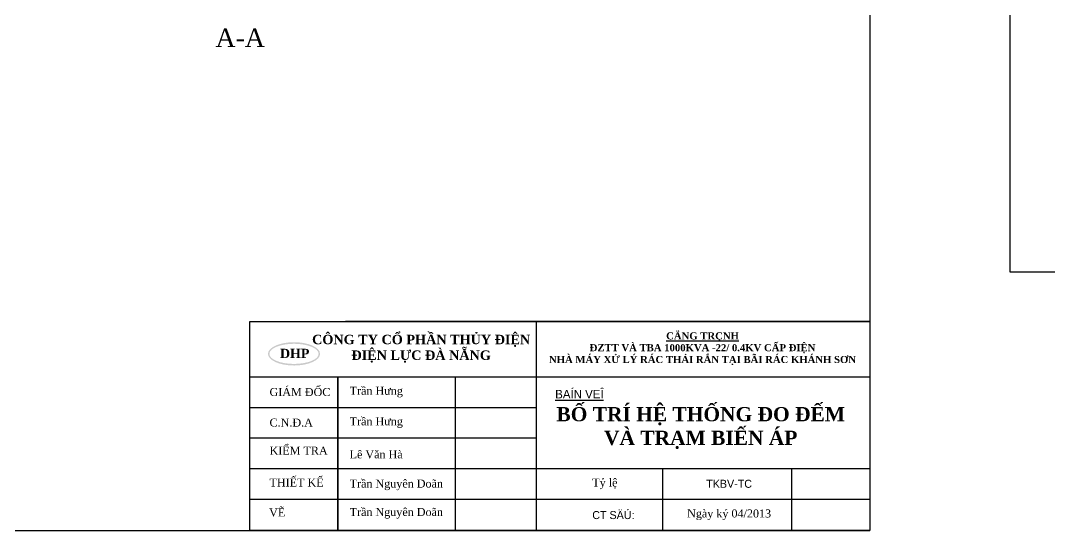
# Model space of a CAD drawing. Header units: inches. Extents: x -246336 to 136055, y -106871 to 69513.
# Drawn here: x -203582 to -188816, y -27906 to -20590 of the extents above; entities that cross this region are included whole.
import ezdxf

# ---------------------------------------------------------------- set-up
doc = ezdxf.new("R2010")
doc.units = ezdxf.units.IN
doc.header["$MEASUREMENT"] = 0
for name, color, linetype in [('KTEN', 7, 'Continuous'), ('T_VAT', 7, 'Continuous'), ('XA-TT1', 7, 'Continuous')]:
    doc.layers.add(name, color=color, linetype=linetype)
doc.styles.add('ANH', font='Vhavan.ttf', dxfattribs={"height": 2})
doc.styles.add('khung ten', font='Varr.ttf')
doc.styles.add('Kten', font='Vtimen.ttf')
doc.styles.get("Standard").update_dxf_attribs({"font": 'VNTIME_0.TTF', "height": 86})
doc.styles.add('VIET4', font='Vhtime.ttf', dxfattribs={"height": 4})

# ---------------------------------------------------------------- blocks, each defined once
blk = doc.blocks.new('TDE')
h = blk.add_hatch(color=5)
edge = h.paths.add_edge_path()
edge.add_ellipse((2364, -115), major_axis=(-277, 0), ratio=0.448156, start_angle=0, end_angle=360)
edge = h.paths.add_edge_path(flags=16)
edge.add_ellipse((2364, -115), major_axis=(262, 0), ratio=0.409156, start_angle=0, end_angle=360)
h.paths.add_polyline_path([(2191, -37), (2540, -37), (2540, -184), (2191, -184)], flags=8)
at = {"insert": (2215, -61), "char_height": 98, "width": 363.53, "attachment_point": 1, "style": 'ANH'}
blk.add_mtext('{\\fTimes New Roman|b1|i0|c0|p18;\\C1;DHP}', dxfattribs=at)

msp = doc.modelspace()

# ---------------------------------------------------------------- linework, layer by layer
at = {"color": 1}
for p, q in [((-191394.958, -9052.59), (-191394.958, -27905.627)), ((-200293.424, -27905.627), (-200293.424, -24908.046)), ((-198901.956, -24908.046), (-191394.958, -24908.046)), ((-191394.958, -24908.046), (-191394.958, -27905.627)), ((-216812.302, -27905.627), (-191394.958, -27905.627)), ((-191394.958, -27905.627), (-200293.424, -27905.627)), ((-191394.958, -27905.627), (-200293.424, -27905.627)), ((-191394.958, -27905.627), (-200293.424, -27905.627)), ((-200293.424, -27905.627), (-191394.958, -27905.627)), ((-200293.424, -27905.627), (-191394.958, -27905.627)), ((-191394.958, -27905.627), (-198931.959, -27905.627)), ((-198931.959, -27905.627), (-191394.958, -27905.627))]:
    msp.add_line(p, q, dxfattribs=at)
for p, q in [((-194365.879, -27905.627), (-194365.879, -27017.945)), ((-192513.339, -27905.627), (-192513.339, -27017.945))]:
    msp.add_line(p, q)
msp.add_lwpolyline([(-189379.825, -10175.666), (-168851.796, -10175.666), (-168851.796, -24201.96), (-189379.825, -24201.96)], close=True)
at = {"layer": 'KTEN', "color": 1}
for p, q in [((-200293.424, -24908.046), (-191394.958, -24908.046)), ((-191394.958, -24908.046), (-198919.198, -24908.046)), ((-198915.246, -24908.046), (-191394.958, -24908.046))]:
    msp.add_line(p, q, dxfattribs=at)
at = {"layer": 'KTEN'}
for p, q in [((-196181.425, -24908.046), (-196181.425, -27905.627)), ((-200293.424, -25700.9), (-191394.958, -25700.9)), ((-200293.424, -25700.985), (-191394.958, -25700.985)), ((-199031.487, -25700.985), (-199031.487, -27905.627)), ((-199031.17, -25700.9), (-199031.17, -27905.541)), ((-197346.652, -25700.985), (-197346.652, -27905.627)), ((-200293.424, -26139.972), (-196181.425, -26139.972)), ((-200293.424, -26578.959), (-196181.425, -26578.959)), ((-200293.424, -27017.945), (-195437.864, -27017.945)), ((-195437.864, -27017.945), (-191394.958, -27017.945)), ((-200293.424, -27456.932), (-195438.181, -27456.932)), ((-195437.864, -27456.932), (-191399.748, -27456.932))]:
    msp.add_line(p, q, dxfattribs=at)

# ---------------------------------------------------------------- block references
at = {"xscale": 1.348539188259747, "yscale": 1.348539188259747, "zscale": 1.348539192}
msp.add_blockref('TDE', (-202845.402, -25217.121), dxfattribs=at)

# ---------------------------------------------------------------- texts
for s, insert, char_height, width, attachment_point, style in [('{\\fTimes New Roman|b1|i0|c0|p18;CÔNG TY CỔ PHẦN THỦY \\fTimes New Roman|b1|i0|c238|p18;Đ\\fTimes New Roman|b1|i0|c0|p18;IỆN\\P\\fTimes New Roman|b1|i0|c238|p18;Đ\\fTimes New Roman|b1|i0|c0|p18;IỆN LỰC \\fTimes New Roman|b1|i0|c238|p18;Đ\\fTimes New Roman|b1|i0|c0|p18;À NẴNG}', (-197833.086, -25298.707), 134.891117, 5449.43752, 5, 'khung ten'), ('{\\fVNtimes new roman|b1|i0|c0|p34;\\L\\C0;CÄNG TRÇNH \\P\\fTimes New Roman|b1|i0|c238|p18;\\lĐ\\fTimes New Roman|b1|i0|c0|p18;ZTT VÀ TBA 1000KVA -22/ 0.4KV CẤP \\fTimes New Roman|b1|i0|c238|p18;Đ\\fTimes New Roman|b1|i0|c0|p18;IỆN\\P\\C1;NHÀ MÁY XỬ LÝ RÁC THẢI RẮN TẠI BÃI RÁC KHÁNH S\\fTimes New Roman|b1|i0|c163|p18;Ơ\\fTimes New Roman|b1|i0|c0|p18;N}', (-193794.711, -25299.059), 101.620251, 4546.63693, 5, 'Kten'), ('{\\fTimes New Roman|b0|i0|c0|p18;Trần H\\fTimes New Roman|b0|i0|c163|p18;ư\\fTimes New Roman|b0|i0|c0|p18;ng}', (-198859.563, -25920.479), 114.907248, 2382.71164, 4, 'khung ten'), ('{\\fTimes New Roman|b1|i0|c0|p18;BỐ TRÍ HỆ THỐNG \\fTimes New Roman|b1|i0|c238|p18;Đ\\fTimes New Roman|b1|i0|c0|p18;O \\fTimes New Roman|b1|i0|c238|p18;Đ\\fTimes New Roman|b1|i0|c0|p18;ẾM VÀ TRẠM BIẾN ÁP}', (-193820.654, -26135.658), 203.48328, 4164.62446, 2, 'khung ten'), ('{\\fTimes New Roman|b0|i0|c0|p18;Trần H\\fTimes New Roman|b0|i0|c163|p18;ư\\fTimes New Roman|b0|i0|c0|p18;ng}', (-198859.563, -26359.465), 114.907248, 2382.71164, 4, 'khung ten'), ('{\\fTimes New Roman|b0|i0|c0|p18;Lê V\\fTimes New Roman|b0|i0|c238|p18;ă\\fTimes New Roman|b0|i0|c0|p18;n Hà}', (-198859.563, -26815.412), 114.907248, 2382.71164, 4, 'khung ten'), ('{\\fTimes New Roman|b0|i0|c0|p18;Trần Nguyên Doãn}', (-198859.563, -27252.139), 114.90725, 2382.71164, 4, 'khung ten'), ('{\\fTimes New Roman|b0|i0|c0|p18;Trần Nguyên Doãn}', (-198859.563, -27660.329), 114.90725, 2382.71164, 4, 'khung ten')]:
    msp.add_mtext(s, dxfattribs=dict(insert=insert, char_height=char_height, width=width, attachment_point=attachment_point, style=style))
at = {"width": 1349.78044, "attachment_point": 4}
for s, insert, char_height in [('{\\fTimes New Roman|b0|i0|c0|p18;GIÁM \\fTimes New Roman|b0|i0|c238|p18;Đ\\fTimes New Roman|b0|i0|c0|p18;ỐC}', (-200008.655, -25920.436), 114.907248), ('{\\fTimes New Roman|b0|i0|c0|p18;C.N.\\fTimes New Roman|b0|i0|c238|p18;Đ\\fTimes New Roman|b0|i0|c0|p18;.A}', (-200008.655, -26359.422), 114.907248), ('{\\fTimes New Roman|b0|i0|c0|p18;KIỂM TRA}', (-200008.655, -26760.735), 114.90725), ('{\\fTimes New Roman|b0|i0|c0|p18;THIẾT KẾ}', (-200008.972, -27218.559), 114.90725), ('{\\fTimes New Roman|b0|i0|c0|p18;VẼ}', (-200015.087, -27649.698), 114.90725)]:
    msp.add_mtext(s, dxfattribs=dict(at, insert=insert, char_height=char_height))
at = {"layer": 'T_VAT', "ltscale": 0.01, "style": 'khung ten'}
for s, insert, char_height, width, attachment_point in [('{\\LBAÍN VEÎ}', (-195909.041, -25950.349), 123.08473, 3968.66871, 4), ('{\\fTimes New Roman|b0|i0|c0|p18;Tỷ lệ}', (-195376.922, -27237.438), 114.90725, 1125.13405, 4), ('TKBV-TC', (-193413.035, -27237.395), 114.9072, 1799.39024, 5), ('CT SÄÚ: ', (-195376.922, -27686.134), 114.9072, 1125.13405, 4), ('{\\fTimes New Roman|b0|i0|c0|p18;Ngày ký 04/2013}', (-193413.035, -27681.279), 114.90725, 1799.39024, 5)]:
    msp.add_mtext(s, dxfattribs=dict(at, insert=insert, char_height=char_height, width=width, attachment_point=attachment_point))
at = {"layer": 'XA-TT1', "insert": (-200783.961, -20704.37), "char_height": 264, "width": 1025.93333, "attachment_point": 1, "style": 'VIET4'}
msp.add_mtext('A-a', dxfattribs=at)

doc.saveas('drawing.dxf')
